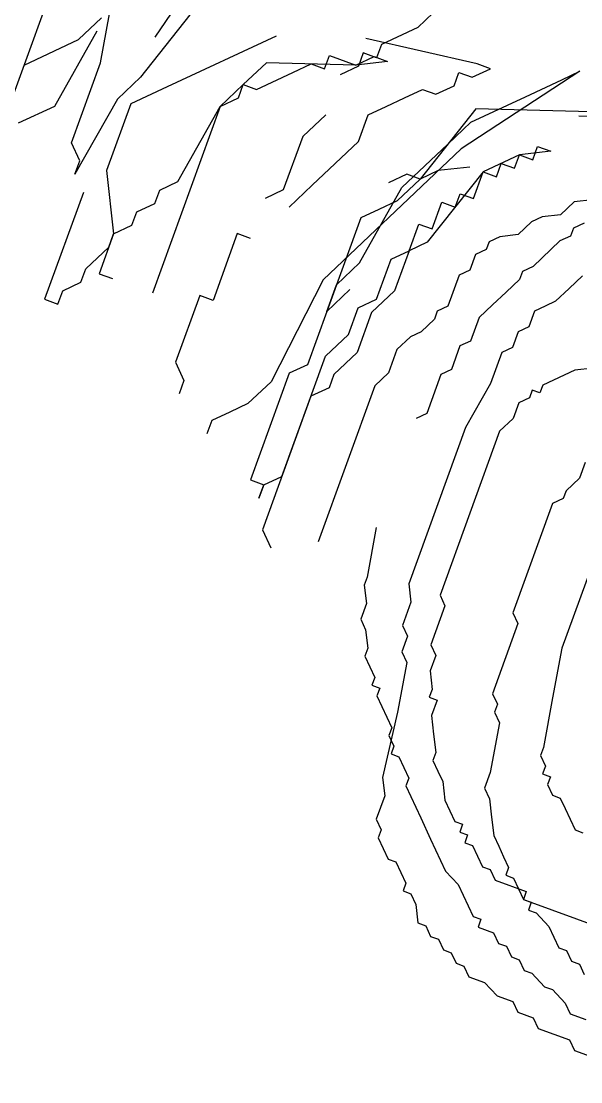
# Model space of a CAD drawing. Header units: inches. Extents: x -50945 to 250244, y -404780 to 18493.
# Drawn here: x 46590.4 to 46650.2, y -321394.5 to -321281.2 of the extents above; entities that cross this region are included whole.
import ezdxf

# ---------------------------------------------------------------- set-up
doc = ezdxf.new("R2010")
doc.units = ezdxf.units.IN
doc.header["$MEASUREMENT"] = 0
doc.linetypes.add('iGo户型优化31', pattern=[0.35, 0.25, -0.1])
doc.layers.add('iGo户型优化', color=7, linetype='Continuous')

# ---------------------------------------------------------------- blocks, each defined once
blk = doc.blocks.new('抖音iGo户型优化-0853')
at = {"layer": 'iGo户型优化', "color": 251, "ltscale": 100}
for p, q in [((-1112.95, -204257.69), (-1126.1, -204277.17)), ((-1137.05, -204282.29), (-1133.88, -204265.24)), ((-1158.24, -204298.85), (-1146.54, -204266.7)), ((-1068.64, -204270.82), (-1073.27, -204275.2)), ((-1117.82, -204271.09), (-1129.02, -204285.21)), ((-1141.43, -204277.66), (-1136.81, -204273.28)), ((-1137.78, -204275.96), (-1146.31, -204291.05)), ((-1101.76, -204276.93), (-1123.67, -204287.16)), ((-1073.27, -204275.2), (-1080.57, -204278.61)), ((-1152.39, -204282.77), (-1141.43, -204277.66)), ((-1061.36, -204282.53), (-1083.75, -204277.42)), ((-1080.57, -204278.61), (-1081.55, -204281.29)), ((-1092.03, -204283.51), (-1091.05, -204280.83)), ((-1091.05, -204280.83), (-1085.7, -204282.78)), ((-1085.7, -204282.78), (-1082.05, -204281.07)), ((-1084.23, -204280.32), (-1085.2, -204283)), ((-1081.55, -204281.29), (-1084.23, -204280.32)), ((-1082.05, -204281.07), (-1079.37, -204282.05)), ((-1142.9, -204298.36), (-1137.05, -204282.29)), ((-1103.71, -204282.29), (-1108.34, -204286.67)), ((-1085.7, -204282.78), (-1103.71, -204282.29)), ((-1098.36, -204284.24), (-1094.71, -204282.53)), ((-1094.71, -204282.53), (-1092.03, -204283.51)), ((-1085.2, -204283), (-1088.85, -204284.7)), ((-1079.37, -204282.05), (-1085.7, -204282.78)), ((-1062.34, -204285.21), (-1058.69, -204283.51)), ((-1058.69, -204283.51), (-1061.36, -204282.53)), ((-1129.02, -204285.21), (-1133.65, -204289.59)), ((-1105.66, -204287.65), (-1098.36, -204284.24)), ((-1065.99, -204286.92), (-1065.01, -204284.24)), ((-1065.01, -204284.24), (-1062.34, -204285.21)), ((-1040.68, -204284), (-1064.54, -204299.58)), ((-1051.63, -204289.11), (-1044.33, -204285.7)), ((-1044.33, -204285.7), (-1040.68, -204284)), ((-1123.67, -204287.16), (-1130.97, -204290.57)), ((-1108.34, -204286.67), (-1112.96, -204291.06)), ((-1109.31, -204289.35), (-1108.34, -204286.67)), ((-1108.34, -204286.67), (-1105.66, -204287.65)), ((-1075.97, -204289.35), (-1072.32, -204287.65)), ((-1072.32, -204287.65), (-1069.64, -204288.62)), ((-1069.64, -204288.62), (-1065.99, -204286.92)), ((-1133.65, -204289.59), (-1142.18, -204304.69)), ((-1112.96, -204291.06), (-1109.31, -204289.35)), ((-1079.62, -204291.06), (-1075.97, -204289.35)), ((-1055.28, -204290.81), (-1051.63, -204289.11)), ((-1146.31, -204291.05), (-1153.61, -204294.46)), ((-1130.97, -204290.57), (-1135.85, -204303.96)), ((-1112.96, -204291.06), (-1126.61, -204328.56)), ((-1121.49, -204306.15), (-1112.96, -204291.06)), ((-1083.27, -204292.76), (-1079.62, -204291.06)), ((-1061.61, -204291.54), (-1072.81, -204305.67)), ((-1062.59, -204294.22), (-1055.28, -204290.81)), ((-1043.6, -204292.03), (-1061.61, -204291.54)), ((-1025.59, -204292.52), (-1043.6, -204292.03)), ((-1091.78, -204292.74), (-1096.4, -204297.12)), ((-1085.22, -204298.12), (-1083.27, -204292.76)), ((-1067.21, -204298.61), (-1062.59, -204294.22)), ((-1022.91, -204293.49), (-1040.92, -204293.01)), ((-1141.2, -204302.01), (-1142.9, -204298.36)), ((-1096.4, -204297.12), (-1100.3, -204307.84)), ((-1089.85, -204302.5), (-1085.22, -204298.12)), ((-1064.54, -204299.58), (-1092.3, -204325.88)), ((-1071.84, -204302.99), (-1067.21, -204298.61)), ((-1046.53, -204300.07), (-1052.85, -204300.8)), ((-1050.18, -204301.77), (-1049.2, -204299.09)), ((-1049.2, -204299.09), (-1046.53, -204300.07)), ((-1142.18, -204304.69), (-1141.2, -204302.01)), ((-1094.48, -204306.89), (-1089.85, -204302.5)), ((-1052.85, -204300.8), (-1060.16, -204304.21)), ((-1057.48, -204305.18), (-1056.51, -204302.5)), ((-1056.51, -204302.5), (-1053.83, -204303.48)), ((-1053.83, -204303.48), (-1052.85, -204300.8)), ((-1052.85, -204300.8), (-1050.18, -204301.77)), ((-1135.85, -204303.96), (-1134.4, -204316.62)), ((-1075.49, -204304.69), (-1079.14, -204306.4)), ((-1076.47, -204307.37), (-1071.84, -204302.99)), ((-1072.81, -204305.67), (-1075.49, -204304.69)), ((-1069.16, -204303.96), (-1072.81, -204305.67)), ((-1060.16, -204304.21), (-1071.36, -204318.33)), ((-1062.83, -204303.23), (-1069.16, -204303.96)), ((-1062.11, -204309.57), (-1060.16, -204304.21)), ((-1060.16, -204304.21), (-1057.48, -204305.18)), ((-1125.14, -204307.86), (-1121.49, -204306.15)), ((-1099.1, -204311.27), (-1094.48, -204306.89)), ((-1072.81, -204305.67), (-1077.44, -204310.05)), ((-1140.48, -204308.34), (-1148.27, -204329.77)), ((-1126.12, -204310.54), (-1125.14, -204307.86)), ((-1100.3, -204307.84), (-1103.96, -204309.54)), ((-1084.99, -204322.47), (-1076.47, -204307.37)), ((-1065.76, -204311.27), (-1064.78, -204308.59)), ((-1064.78, -204308.59), (-1062.11, -204309.57)), ((-1129.77, -204312.24), (-1126.12, -204310.54)), ((-1077.44, -204310.05), (-1081.09, -204311.76)), ((-1070.39, -204315.65), (-1068.44, -204310.3)), ((-1068.44, -204310.3), (-1065.76, -204311.27)), ((-1041.86, -204310.25), (-1044.57, -204312.81)), ((-1038.16, -204309.82), (-1041.86, -204310.25)), ((-1130.74, -204314.92), (-1129.77, -204312.24)), ((-1084.74, -204313.46), (-1091.57, -204332.21)), ((-1081.09, -204311.76), (-1084.74, -204313.46)), ((-1048.27, -204313.24), (-1050.4, -204314.24)), ((-1044.57, -204312.81), (-1048.27, -204313.24)), ((-1134.4, -204316.62), (-1130.74, -204314.92)), ((-1075.01, -204320.04), (-1073.06, -204314.68)), ((-1073.06, -204314.68), (-1070.39, -204315.65)), ((-1050.4, -204314.24), (-1053.11, -204316.8)), ((-1042.01, -204315.52), (-1042.58, -204317.09)), ((-1039.87, -204314.52), (-1042.01, -204315.52)), ((-1134.4, -204316.62), (-1137.32, -204324.66)), ((-1135.37, -204319.3), (-1134.4, -204316.62)), ((-1109.56, -204316.6), (-1114.43, -204330)), ((-1106.88, -204317.58), (-1109.56, -204316.6)), ((-1056.81, -204317.23), (-1058.95, -204318.23)), ((-1053.11, -204316.8), (-1056.81, -204317.23)), ((-1042.58, -204317.09), (-1044.71, -204318.08)), ((-1140, -204323.69), (-1135.37, -204319.3)), ((-1071.36, -204318.33), (-1075.01, -204320.04)), ((-1059.52, -204319.79), (-1061.65, -204320.79)), ((-1058.95, -204318.23), (-1059.52, -204319.79)), ((-1044.71, -204318.08), (-1050.12, -204323.21)), ((-1081.59, -204329.78), (-1078.66, -204321.74)), ((-1078.66, -204321.74), (-1075.01, -204320.04)), ((-1075.01, -204320.04), (-1077.94, -204328.07)), ((-1061.65, -204320.79), (-1062.79, -204323.92)), ((-1140.97, -204326.37), (-1140, -204323.69)), ((-1089.62, -204326.85), (-1084.99, -204322.47)), ((-1062.79, -204323.92), (-1064.93, -204324.92)), ((-1050.12, -204323.21), (-1052.26, -204324.21)), ((-1137.32, -204324.66), (-1134.64, -204325.63)), ((-1092.3, -204325.88), (-1102.77, -204346.34)), ((-1064.93, -204324.92), (-1067.21, -204331.19)), ((-1052.83, -204325.78), (-1055.54, -204328.34)), ((-1052.26, -204324.21), (-1052.83, -204325.78)), ((-1040.16, -204325.06), (-1042.87, -204327.63)), ((-1145.6, -204330.75), (-1144.62, -204328.07)), ((-1144.62, -204328.07), (-1140.97, -204326.37)), ((-1091.57, -204332.21), (-1089.62, -204326.85)), ((-1086.94, -204327.83), (-1091.57, -204332.21)), ((-1077.94, -204328.07), (-1082.56, -204332.46)), ((-1055.54, -204328.34), (-1058.24, -204330.9)), ((-1042.87, -204327.63), (-1045.57, -204330.19)), ((-1148.27, -204329.77), (-1145.6, -204330.75)), ((-1117.11, -204329.02), (-1121.98, -204342.42)), ((-1114.43, -204330), (-1117.11, -204329.02)), ((-1085.24, -204331.48), (-1081.59, -204329.78)), ((-1045.57, -204330.19), (-1047.71, -204331.19)), ((-1091.57, -204332.21), (-1095.47, -204342.93)), ((-1087.19, -204336.84), (-1085.24, -204331.48)), ((-1082.56, -204332.46), (-1085.49, -204340.49)), ((-1069.35, -204332.18), (-1069.92, -204333.75)), ((-1067.21, -204331.19), (-1069.35, -204332.18)), ((-1058.24, -204330.9), (-1060.95, -204333.47)), ((-1049.85, -204332.19), (-1050.99, -204335.32)), ((-1047.71, -204331.19), (-1049.85, -204332.19)), ((-1069.92, -204333.75), (-1072.62, -204336.31)), ((-1060.95, -204333.47), (-1062.66, -204338.17)), ((-1091.82, -204341.22), (-1087.19, -204336.84)), ((-1072.62, -204336.31), (-1074.76, -204337.31)), ((-1053.12, -204336.32), (-1054.26, -204339.45)), ((-1050.99, -204335.32), (-1053.12, -204336.32)), ((-1074.76, -204337.31), (-1077.47, -204339.88)), ((-1062.66, -204338.17), (-1064.8, -204339.16)), ((-1085.49, -204340.49), (-1090.12, -204344.88)), ((-1077.47, -204339.88), (-1079.18, -204344.58)), ((-1064.8, -204339.16), (-1066.51, -204343.86)), ((-1056.4, -204340.45), (-1058.68, -204346.71)), ((-1054.26, -204339.45), (-1056.4, -204340.45)), ((-1121.98, -204342.42), (-1120.28, -204346.07)), ((-1100.59, -204365.33), (-1091.82, -204341.22)), ((-1095.47, -204342.93), (-1099.12, -204344.63)), ((-1099.12, -204344.63), (-1106.92, -204366.06)), ((-1090.12, -204344.88), (-1091.09, -204347.55)), ((-1079.18, -204344.58), (-1081.88, -204347.14)), ((-1068.64, -204344.86), (-1071.49, -204352.7)), ((-1066.51, -204343.86), (-1068.64, -204344.86)), ((-1043.87, -204345), (-1046.01, -204346)), ((-1041.74, -204344.01), (-1043.87, -204345)), ((-1038.04, -204343.58), (-1041.74, -204344.01)), ((-1120.28, -204346.07), (-1121.26, -204348.75)), ((-1102.77, -204346.34), (-1107.4, -204350.72)), ((-1081.88, -204347.14), (-1093.29, -204378.48)), ((-1058.68, -204346.71), (-1063.67, -204355.54)), ((-1048.14, -204347), (-1048.72, -204348.57)), ((-1046.01, -204346), (-1048.14, -204347)), ((-1094.74, -204349.26), (-1104.49, -204376.05)), ((-1091.09, -204347.55), (-1094.74, -204349.26)), ((-1050.85, -204349.56), (-1052.99, -204350.56)), ((-1050.28, -204348), (-1050.85, -204349.56)), ((-1048.72, -204348.57), (-1050.28, -204348)), ((-1107.4, -204350.72), (-1111.05, -204352.42)), ((-1052.99, -204350.56), (-1054.13, -204353.69)), ((-1111.05, -204352.42), (-1114.7, -204354.13)), ((-1071.49, -204352.7), (-1073.63, -204353.69)), ((-1054.13, -204353.69), (-1056.83, -204356.26)), ((-1114.7, -204354.13), (-1115.68, -204356.81)), ((-1063.67, -204355.54), (-1075.07, -204386.88)), ((-1056.83, -204356.26), (-1068.81, -204389.16)), ((-1039.61, -204362.52), (-1040.75, -204365.66)), ((-1106.92, -204366.06), (-1104.24, -204367.04)), ((-1104.24, -204367.04), (-1100.59, -204365.33)), ((-1040.75, -204365.66), (-1043.46, -204368.22)), ((-1104.24, -204367.04), (-1105.22, -204369.71)), ((-1105.22, -204369.71), (-1104.24, -204367.04)), ((-1043.46, -204368.22), (-1044.03, -204369.79)), ((-1046.17, -204370.79), (-1054.15, -204392.72)), ((-1044.03, -204369.79), (-1046.17, -204370.79)), ((-1034.07, -204371.64), (-1044.33, -204399.84)), ((-1104.49, -204376.05), (-1102.79, -204379.7)), ((-1081.61, -204375.63), (-1083.47, -204385.6)), ((-1083.47, -204385.6), (-1084.04, -204387.16)), ((-1084.04, -204387.16), (-1083.61, -204390.87)), ((-1075.07, -204386.88), (-1074.65, -204390.58)), ((-1068.81, -204389.16), (-1067.81, -204391.3)), ((-1083.61, -204390.87), (-1084.75, -204394)), ((-1074.65, -204390.58), (-1076.36, -204395.28)), ((-1067.81, -204391.3), (-1070.66, -204399.13)), ((-1084.75, -204394), (-1083.76, -204396.14)), ((-1054.15, -204392.72), (-1053.15, -204394.86)), ((-1083.76, -204396.14), (-1083.33, -204399.84)), ((-1076.36, -204395.28), (-1075.36, -204397.42)), ((-1053.15, -204394.86), (-1058.29, -204408.96)), ((-1075.36, -204397.42), (-1076.5, -204400.55)), ((-1083.33, -204399.84), (-1083.9, -204401.41)), ((-1076.5, -204400.55), (-1075.51, -204402.69)), ((-1070.66, -204399.13), (-1069.67, -204401.27)), ((-1044.33, -204399.84), (-1046.19, -204409.81)), ((-1083.9, -204401.41), (-1082.91, -204403.54)), ((-1075.51, -204402.69), (-1077.36, -204412.66)), ((-1069.67, -204401.27), (-1070.81, -204404.4)), ((-1082.91, -204403.54), (-1081.91, -204405.68)), ((-1070.81, -204404.4), (-1070.39, -204408.1)), ((-1081.91, -204405.68), (-1082.48, -204407.25)), ((-1082.48, -204407.25), (-1080.92, -204407.82)), ((-1080.92, -204407.82), (-1081.49, -204409.38)), ((-1070.39, -204408.1), (-1070.96, -204409.67)), ((-1058.29, -204408.96), (-1057.29, -204411.09)), ((-1081.49, -204409.38), (-1079.5, -204413.66)), ((-1070.96, -204409.67), (-1069.39, -204410.24)), ((-1069.39, -204410.24), (-1070.53, -204413.37)), ((-1057.29, -204411.09), (-1057.86, -204412.66)), ((-1046.19, -204409.81), (-1048.04, -204419.78)), ((-1077.36, -204412.66), (-1080.36, -204425.76)), ((-1070.53, -204413.37), (-1070.11, -204417.08)), ((-1057.86, -204412.66), (-1056.87, -204414.8)), ((-1079.5, -204413.66), (-1078.5, -204415.79)), ((-1056.87, -204414.8), (-1058.72, -204424.77)), ((-1078.5, -204415.79), (-1079.07, -204417.36)), ((-1079.07, -204417.36), (-1078.08, -204419.5)), ((-1070.11, -204417.08), (-1069.68, -204420.78)), ((-1078.08, -204419.5), (-1078.65, -204421.06)), ((-1048.04, -204419.78), (-1048.61, -204421.35)), ((-1078.65, -204421.06), (-1077.08, -204421.63)), ((-1077.08, -204421.63), (-1075.09, -204425.91)), ((-1069.68, -204420.78), (-1070.25, -204422.35)), ((-1048.61, -204421.35), (-1047.62, -204423.49)), ((-1070.25, -204422.35), (-1069.26, -204424.48)), ((-1047.62, -204423.49), (-1048.19, -204425.05)), ((-1080.36, -204425.76), (-1079.93, -204429.47)), ((-1075.09, -204425.91), (-1075.66, -204427.47)), ((-1069.26, -204424.48), (-1068.26, -204426.62)), ((-1058.72, -204424.77), (-1059.86, -204427.9)), ((-1048.19, -204425.05), (-1046.62, -204425.62)), ((-1046.62, -204425.62), (-1047.19, -204427.19)), ((-1075.66, -204427.47), (-1074.67, -204429.61)), ((-1068.26, -204426.62), (-1067.83, -204430.32)), ((-1059.86, -204427.9), (-1058.87, -204430.04)), ((-1047.19, -204427.19), (-1046.2, -204429.33)), ((-1079.93, -204429.47), (-1081.65, -204434.17)), ((-1074.67, -204429.61), (-1073.67, -204431.75)), ((-1067.83, -204430.32), (-1066.84, -204432.46)), ((-1058.87, -204430.04), (-1058.44, -204433.74)), ((-1046.2, -204429.33), (-1044.63, -204429.9)), ((-1044.63, -204429.9), (-1043.64, -204432.03)), ((-1073.67, -204431.75), (-1072.68, -204433.88)), ((-1066.84, -204432.46), (-1065.84, -204434.6)), ((-1043.64, -204432.03), (-1042.64, -204434.17)), ((-1081.65, -204434.17), (-1080.65, -204436.31)), ((-1072.68, -204433.88), (-1070.69, -204438.16)), ((-1065.84, -204434.6), (-1064.28, -204435.17)), ((-1058.44, -204433.74), (-1058.02, -204437.45)), ((-1042.64, -204434.17), (-1041.65, -204436.31)), ((-1080.65, -204436.31), (-1081.22, -204437.87)), ((-1064.28, -204435.17), (-1064.85, -204436.73)), ((-1064.85, -204436.73), (-1063.28, -204437.3)), ((-1041.65, -204436.31), (-1040.08, -204436.88)), ((-1081.22, -204437.87), (-1080.22, -204440.01)), ((-1070.69, -204438.16), (-1069.69, -204440.29)), ((-1063.28, -204437.3), (-1063.85, -204438.87)), ((-1063.85, -204438.87), (-1062.29, -204439.44)), ((-1058.02, -204437.45), (-1057.02, -204439.58)), ((-1080.22, -204440.01), (-1079.23, -204442.15)), ((-1069.69, -204440.29), (-1067.7, -204444.57)), ((-1062.29, -204439.44), (-1061.29, -204441.58)), ((-1057.02, -204439.58), (-1056.03, -204441.72)), ((-1079.23, -204442.15), (-1077.66, -204442.71)), ((-1077.66, -204442.71), (-1076.67, -204444.85)), ((-1061.29, -204441.58), (-1060.3, -204443.71)), ((-1056.03, -204441.72), (-1055.03, -204443.86)), ((-1076.67, -204444.85), (-1075.67, -204446.99)), ((-1067.7, -204444.57), (-1065.14, -204447.27)), ((-1060.3, -204443.71), (-1058.73, -204444.28)), ((-1058.73, -204444.28), (-1057.74, -204446.42)), ((-1055.03, -204443.86), (-1055.6, -204445.42)), ((-1055.6, -204445.42), (-1054.04, -204445.99)), ((-1075.67, -204446.99), (-1076.24, -204448.55)), ((-1065.14, -204447.27), (-1064.14, -204449.41)), ((-1057.74, -204446.42), (-1051.47, -204448.7)), ((-1054.04, -204445.99), (-1052.04, -204450.27)), ((-1076.24, -204448.55), (-1074.68, -204449.12)), ((-1074.68, -204449.12), (-1073.68, -204451.26)), ((-1064.14, -204449.41), (-1063.15, -204451.55)), ((-1051.47, -204448.7), (-1052.04, -204450.27)), ((-1073.68, -204451.26), (-1073.26, -204454.96)), ((-1063.15, -204451.55), (-1062.15, -204453.68)), ((-1052.04, -204450.27), (-1030.13, -204458.24)), ((-1052.04, -204450.27), (-1050.48, -204450.84)), ((-1050.48, -204450.84), (-1051.05, -204452.4)), ((-1062.15, -204453.68), (-1060.59, -204454.25)), ((-1051.05, -204452.4), (-1049.48, -204452.97)), ((-1049.48, -204452.97), (-1046.92, -204455.68)), ((-1073.26, -204454.96), (-1071.69, -204455.53)), ((-1071.69, -204455.53), (-1070.7, -204457.67)), ((-1060.59, -204454.25), (-1061.16, -204455.82)), ((-1061.16, -204455.82), (-1058.03, -204456.96)), ((-1046.92, -204455.68), (-1045.93, -204457.81)), ((-1070.7, -204457.67), (-1069.13, -204458.24)), ((-1069.13, -204458.24), (-1068.14, -204460.38)), ((-1058.03, -204456.96), (-1057.03, -204459.1)), ((-1045.93, -204457.81), (-1044.93, -204459.95)), ((-1068.14, -204460.38), (-1066.57, -204460.95)), ((-1057.03, -204459.1), (-1055.47, -204459.67)), ((-1055.47, -204459.67), (-1054.47, -204461.8)), ((-1044.93, -204459.95), (-1043.37, -204460.52)), ((-1066.57, -204460.95), (-1065.58, -204463.08)), ((-1054.47, -204461.8), (-1052.91, -204462.37)), ((-1052.91, -204462.37), (-1051.91, -204464.51)), ((-1043.37, -204460.52), (-1042.37, -204462.66)), ((-1065.58, -204463.08), (-1064.01, -204463.65)), ((-1064.01, -204463.65), (-1063.01, -204465.79)), ((-1051.91, -204464.51), (-1050.34, -204465.08)), ((-1042.37, -204462.66), (-1040.81, -204463.23)), ((-1040.81, -204463.23), (-1039.81, -204465.36)), ((-1063.01, -204465.79), (-1059.88, -204466.93)), ((-1050.34, -204465.08), (-1047.78, -204467.79)), ((-1059.88, -204466.93), (-1057.32, -204469.64)), ((-1047.78, -204467.79), (-1046.22, -204468.35)), ((-1046.22, -204468.35), (-1043.66, -204471.06)), ((-1057.32, -204469.64), (-1054.19, -204470.78)), ((-1054.19, -204470.78), (-1053.2, -204472.91)), ((-1053.2, -204472.91), (-1050.06, -204474.05)), ((-1043.66, -204471.06), (-1042.66, -204473.2)), ((-1050.06, -204474.05), (-1049.07, -204476.19)), ((-1042.66, -204473.2), (-1039.53, -204474.34)), ((-1049.07, -204476.19), (-1042.81, -204478.47)), ((-1042.81, -204478.47), (-1041.81, -204480.6)), ((-1041.81, -204480.6), (-1024.59, -204486.87))]:
    blk.add_line(p, q, dxfattribs=at)

msp = doc.modelspace()

# ---------------------------------------------------------------- block references
at = {"color": 7, "linetype": 'iGo户型优化31', "xscale": 0.5317064318048343, "yscale": 0.5317064318048343, "zscale": 0.5317064318048343}
msp.add_blockref('抖音iGo户型优化-0853', (47203.45, -212667.47), dxfattribs=at)

doc.saveas('drawing.dxf')
